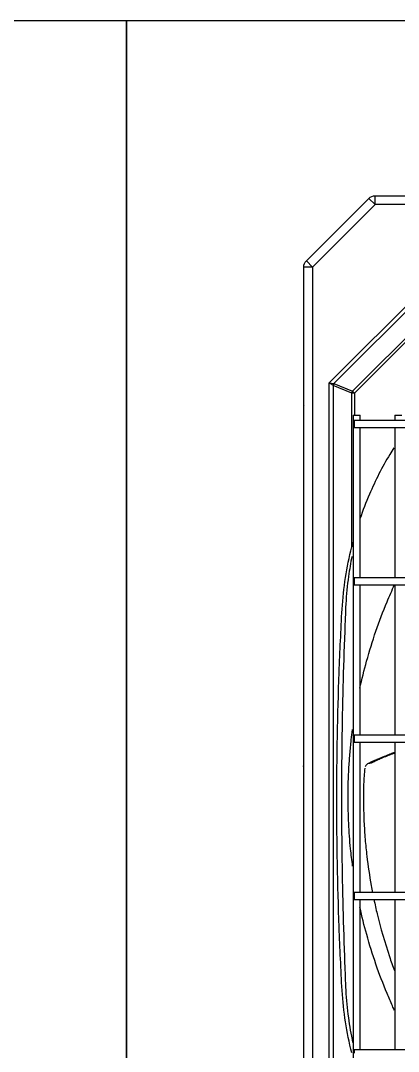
# Model space of a CAD drawing. Header units: millimetres. Extents: x 0 to 504600, y 0 to 118800.
# Drawn here: x 434175 to 434388, y 47617 to 48198 of the extents above; entities that cross this region are included whole.
import ezdxf

# ---------------------------------------------------------------- set-up
doc = ezdxf.new("R2010")
doc.units = ezdxf.units.MM
doc.header["$LTSCALE"] = 200
doc.layers.add('LG-AIRCON', color=240, linetype='Continuous')

# ---------------------------------------------------------------- blocks, each defined once
blk = doc.blocks.new('UXB+UXB')
at = {"layer": 'LG-AIRCON', "color": 0}
for p, q in [((-1858.77, 723.32), (-1823.56, 758.54)), ((-1820.02, 755), (-1823.56, 758.54)), ((-1820.02, 760), (-660.45, 760)), ((-1820.02, 755), (-1820.02, 760)), ((-1820.02, 755), (-1855.24, 719.79)), ((-660.45, 755), (-1820.02, 755)), ((-1845.83, 654.49), (-1765.12, 735.21)), ((-1764.69, 732.63), (-1843.26, 654.07)), ((-1855.24, 719.79), (-1858.77, 723.32)), ((-1832.78, 649.73), (-1760.35, 722.16)), ((-1860.23, 40.68), (-1860.23, 719.79)), ((-1855.24, 719.79), (-1860.23, 719.79)), ((-1855.24, 719.79), (-1855.24, 40.68)), ((-1759.25, 721.06), (-1831.68, 648.63)), ((-1845.83, 163.94), (-1845.83, 654.49)), ((-1845.83, 654.49), (-1843.26, 654.07)), ((-1843.71, 652.97), (-1845.83, 654.49)), ((-1833.24, 648.63), (-1843.71, 652.97)), ((-1843.71, 652.97), (-1843.71, 165.46)), ((-1843.26, 654.07), (-1832.78, 649.73)), ((-1833.24, 561.84), (-1833.24, 648.63)), ((-1831.68, 648.63), (-1833.24, 648.63)), ((-1831.68, 648.63), (-1832.78, 649.73)), ((-1831.68, 648.63), (-1831.68, 636.18)), ((-1860.43, 640.85), (-1860.43, 637.85)), ((-1860.43, 637.85), (-1860.43, 441.22)), ((-1860.23, 637.85), (-1860.43, 637.85)), ((-1832.38, 636.18), (-1832.38, 182.25)), ((-1832.38, 636.18), (-1828.38, 636.18)), ((-1828.38, 633.18), (-1828.38, 636.18)), ((-1808.88, 636.18), (-1808.88, 633.18)), ((-1808.88, 636.18), (-1804.88, 636.18)), ((-649.09, 633.18), (-1831.81, 633.18)), ((-1831.81, 633.18), (-1831.81, 631.18)), ((-1831.81, 631.18), (-1831.81, 629.18)), ((-1831.81, 629.18), (-649.09, 629.18)), ((-1828.38, 544.4), (-1828.38, 629.18)), ((-1808.88, 629.18), (-1808.88, 544.4)), ((-649.09, 544.4), (-1831.81, 544.4)), ((-1831.81, 544.4), (-1831.81, 542.4)), ((-1831.81, 542.4), (-1831.81, 540.4)), ((-1831.81, 540.4), (-649.09, 540.4)), ((-1828.38, 455.6), (-1828.38, 540.4)), ((-1808.88, 540.4), (-1808.88, 455.6)), ((-649.09, 455.61), (-1831.81, 455.61)), ((-1831.81, 455.61), (-1831.81, 453.61)), ((-1831.81, 453.61), (-1831.81, 451.61)), ((-1831.81, 451.61), (-649.09, 451.61)), ((-1828.38, 366.83), (-1828.38, 451.61)), ((-1808.88, 451.61), (-1808.88, 366.83)), ((-1860.23, 441.22), (-1860.43, 441.22)), ((-1860.43, 441.22), (-1860.43, 438.22)), ((-649.09, 366.82), (-1831.81, 366.82)), ((-1831.81, 366.82), (-1831.81, 364.82)), ((-1831.81, 364.82), (-1831.81, 362.83)), ((-1831.81, 362.83), (-649.09, 362.83)), ((-1828.38, 278.04), (-1828.38, 362.83)), ((-1808.88, 362.83), (-1808.88, 278.04)), ((-649.09, 278.04), (-1831.81, 278.04)), ((-1831.81, 278.04), (-1831.81, 276.04))]:
    blk.add_line(p, q, dxfattribs=at)
at = {"layer": 'LG-AIRCON', "color": 0, "extrusion": (0, 0, -1)}
for centre, radius, start, end in [((1820.02, 755), 5, 45, 90), ((1855.24, 719.79), 5, 0, 45), ((1859.63, 438.22), 0.8, 318.58948, 0)]:
    blk.add_arc(centre, radius, start, end, dxfattribs=at)
at = {"layer": 'LG-AIRCON', "color": 0}
blk.add_arc((-1859.63, 640.85), 0.8, 138.58948, 180, dxfattribs=at)
for centre in [(-1842.16, 652.97), (-1831.68, 648.63)]:
    blk.add_ellipse(centre, major_axis=(-0.84, -2.03), ratio=0.678598, start_param=4.438375, end_param=4.986403, dxfattribs=at)
for points, knots in [([(-1809.47, 617.79), (-1810.24, 616.56), (-1810.99, 615.32), (-1816.03, 606.86), (-1819.89, 599.29), (-1825.18, 586.98), (-1826.96, 582.36), (-1828.56, 577.67)], [0, 0, 0, 0, 0.098577, 0.098577, 0.666537, 0.666537, 1, 1, 1, 1]), ([(-1841.59, 419.05), (-1841.59, 443.03), (-1841.16, 466.99), (-1840.06, 496.92), (-1839.81, 502.9), (-1839.26, 514.85), (-1839, 520.82), (-1837.89, 538.69), (-1836.09, 550.37), (-1833.24, 561.84)], [0, 0, 0, 0, 0.5, 0.5, 0.625, 0.625, 0.75, 0.75, 1, 1, 1, 1]), ([(-1833.08, 556.5), (-1833.83, 552.77), (-1834.47, 549.01), (-1835.72, 540.07), (-1836.23, 534.86), (-1836.81, 524.45), (-1836.97, 519.25), (-1837.58, 503.62), (-1837.91, 493.2), (-1838.72, 461.95), (-1838.99, 441.1), (-1838.99, 420.25)], [0, 0, 0, 0, 0.084354, 0.084354, 0.19881, 0.19881, 0.313265, 0.313265, 0.542177, 0.542177, 1, 1, 1, 1]), ([(-1828.6, 482.04), (-1827.47, 487.17), (-1823.37, 503.7), (-1816.66, 523.23), (-1810.52, 537.29), (-1809.04, 540.53)], [0, 0, 0, 0, 0.254796, 0.827092, 1, 1, 1, 1]), ([(-1835.29, 420.25), (-1835.26, 423), (-1835.22, 428.48), (-1834.85, 436.67), (-1834.28, 444.79), (-1833.54, 452.18), (-1832.96, 456.84), (-1832.7, 458.83)], [0, 0, 0, 0, 0.213165, 0.424969, 0.635409, 0.844484, 1, 1, 1, 1]), ([(-1808.88, 445.45), (-1809.39, 445.27), (-1811.97, 444.34), (-1815.39, 442.95), (-1818.97, 441.39), (-1820.76, 440.5), (-1821.88, 439.96), (-1822.76, 439.64), (-1823.68, 439.55), (-1824.13, 439.47), (-1824.32, 439.45)], [0, 0, 0, 0, 0.085996, 0.432677, 0.579521, 0.710147, 0.777201, 0.826739, 0.904569, 1, 1, 1, 1]), ([(-1808.89, 445.79), (-1809.16, 445.7), (-1809.78, 445.48), (-1810.61, 445.18), (-1811.4, 444.89), (-1812.19, 444.59), (-1812.95, 444.29), (-1813.81, 443.95), (-1814.56, 443.65), (-1815.28, 443.35), (-1815.89, 443.1), (-1816.49, 442.84), (-1817.17, 442.55), (-1817.84, 442.27), (-1818.49, 441.99), (-1819.01, 441.76), (-1819.56, 441.52), (-1820.02, 441.32), (-1820.55, 441.09), (-1820.96, 440.91), (-1821.44, 440.7), (-1821.85, 440.52), (-1822.2, 440.37), (-1822.58, 440.21), (-1822.73, 440.14), (-1822.78, 440.12)], [0, 0, 0, 0, 0.047147, 0.107974, 0.148526, 0.189077, 0.249904, 0.290456, 0.351283, 0.391834, 0.432386, 0.472937, 0.513489, 0.574316, 0.614867, 0.655419, 0.69597, 0.736522, 0.777073, 0.817625, 0.858176, 0.898727, 0.939279, 0.97983, 1, 1, 1, 1]), ([(-1825.87, 436.89), (-1826.17, 433.85), (-1826.59, 427.93), (-1826.65, 417.92), (-1826.41, 407.58), (-1825.71, 396.94), (-1824.5, 384.89), (-1823.02, 374.9), (-1821.75, 368.09), (-1821.51, 366.82)], [0, 0, 0, 0, 0.125694, 0.246952, 0.424132, 0.567334, 0.705272, 0.945108, 1, 1, 1, 1]), ([(-1822.98, 440.03), (-1823.3, 439.86), (-1823.94, 439.49), (-1824.68, 439.09), (-1825.17, 438.54), (-1825.51, 438.03), (-1825.65, 437.75)], [0, 0, 0, 0, 0.181976, 0.413188, 0.708779, 1, 1, 1, 1]), ([(-1833.24, 276.27), (-1836.11, 287.8), (-1837.9, 299.52), (-1839, 317.37), (-1839.26, 323.34), (-1839.81, 335.27), (-1840.06, 341.24), (-1841.15, 371.11), (-1841.59, 395.09), (-1841.59, 419.05)], [0, 0, 0, 0, 0.25, 0.25, 0.375, 0.375, 0.5, 0.5, 1, 1, 1, 1]), ([(-1838.99, 420.25), (-1838.99, 399.52), (-1838.72, 378.8), (-1837.92, 347.72), (-1837.59, 337.36), (-1837, 321.84), (-1836.83, 316.66), (-1836.28, 306.33), (-1835.8, 301.2), (-1834.48, 291.41), (-1833.67, 286.75), (-1832.68, 282.11)], [0, 0, 0, 0, 0.44833, 0.44833, 0.672495, 0.672495, 0.784577, 0.784577, 0.89666, 0.89666, 1, 1, 1, 1]), ([(-1832.7, 381.69), (-1833.13, 384.95), (-1834.07, 392.96), (-1835.08, 405.82), (-1835.21, 415.42), (-1835.29, 420.25)], [0, 0, 0, 0, 0.254972, 0.625378, 1, 1, 1, 1]), ([(-1820.7, 362.83), (-1820.13, 360.1), (-1817.73, 349.37), (-1813.89, 335.99), (-1810.13, 325.33), (-1809.16, 322.72)], [0, 0, 0, 0, 0.204786, 0.80511, 1, 1, 1, 1]), ([(-1809.18, 300.28), (-1809.55, 301.09), (-1810.97, 304.23), (-1816.96, 318.18), (-1823.35, 336.74), (-1827.45, 353.26), (-1828.59, 358.42)], [0, 0, 0, 0, 0.043362, 0.168663, 0.74173, 1, 1, 1, 1])]:
    blk.add_open_spline(points, degree=3, knots=knots, dxfattribs=at)
blk.add_open_spline([(-1832.39, 565.1), (-1832.69, 564), (-1832.97, 562.91), (-1833.24, 561.84)], degree=3, dxfattribs=at)

msp = doc.modelspace()

# ---------------------------------------------------------------- linework, layer by layer
at = {"layer": 'LG-AIRCON', "color": 8}
for points in [[(431864.22, 48198.42), (434234.22, 48198.42), (434234.22, 47238.42), (431864.22, 47238.42)], [(434234.22, 48198.42), (436914.22, 48198.42), (436914.22, 47238.42), (434234.22, 47238.42)]]:
    msp.add_lwpolyline(points, close=True, dxfattribs=at)

# ---------------------------------------------------------------- block references
at = {"layer": 'LG-AIRCON', "color": 50}
msp.add_blockref('UXB+UXB', (436194.45, 47339.54), dxfattribs=at)

doc.saveas('drawing.dxf')
